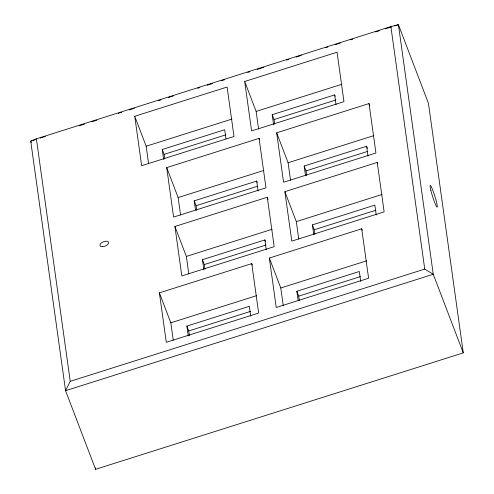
<?xml version="1.0" encoding="UTF-8"?>
<svg xmlns="http://www.w3.org/2000/svg" width="494" height="494" viewBox="0 0 494 494"><rect width="100%" height="100%" fill="white"/><g stroke="black" fill="none" stroke-linecap="round" stroke-linejoin="round"><path stroke-width="0.74" d="M36.389 138.82L70.234 381.325L65.56 390.686L95.583 469.3L463.273 352.877L428.44 103.314L398.417 24.7L390.884 26.577L36.389 138.82L30.727 141.123L65.56 390.686L433.257 274.269L398.417 24.7L394.743 25.867M35.136 139.722L30.727 141.123L31.27 142.55M40.286 138.092L45.436 136.461M79.262 125.754L84.412 124.124M91.761 121.796L96.91 120.166M118.239 113.41L121.913 112.249M129.267 109.921L134.417 108.291M158.685 100.609L160.89 99.905M168.244 97.577L173.394 95.947M197.662 88.265L199.866 87.568M207.221 85.24L212.364 83.61M221.189 80.812L224.869 79.651M247.667 72.433L249.871 71.735M257.226 69.407L263.845 67.308M286.644 60.089L288.848 59.391M296.202 57.063L301.346 55.433M325.614 47.751L327.825 47.054M335.179 44.726L340.323 43.095M350.616 39.835L352.827 39.137M375.625 31.919L379.299 30.752M385.184 28.893L391.804 26.793M134.739 116.281L227.104 87.037L234.002 136.48L141.642 165.725L134.739 116.281L146.175 146.23L148.614 163.724M244.697 81.467L337.056 52.222L343.96 101.665L251.594 130.91L244.697 81.467L256.133 111.416L258.572 128.909M146.175 146.23L231.939 119.079M256.133 111.416L341.897 84.264M163.625 159.377L162.248 149.503L224.702 129.724L225.974 138.845M273.583 124.562L272.2 114.688L334.654 94.91L335.185 96.305M164.743 158.926L164.107 154.369L225.826 134.825M274.695 124.111L274.059 119.554L335.778 100.01M259.066 138.382L265.97 187.825L173.604 217.064L166.706 167.627L259.066 138.382L259.609 139.808M369.024 103.567L375.928 153.01L283.562 182.249L276.659 132.812L369.024 103.567L369.839 105.704M180.582 215.069L178.143 197.569L263.907 170.418M290.54 180.254L288.095 162.754L373.865 135.603M195.482 209.962L194.21 200.842L256.67 181.07L257.201 182.459M305.545 175.907L304.168 166.027L366.622 146.255L367.419 148.336M196.705 210.265L196.069 205.708L257.788 186.164M306.663 175.45L306.027 170.893L367.746 151.349M267.285 197.242L274.182 246.685L181.823 275.924L174.919 226.487L267.285 197.242L268.1 199.378M377.237 162.427L384.141 211.87L291.781 241.109L284.877 191.672L377.237 162.427L377.786 163.854M188.801 273.929L186.355 256.429L272.12 229.278M298.753 239.115L296.314 221.615L382.078 194.463M203.806 269.582L202.429 259.702L264.883 239.93L265.414 241.319M313.764 234.767L312.387 224.887L374.841 205.115L376.218 214.989M204.924 269.125L204.288 264.568L266.007 245.024M314.882 234.31L314.24 229.753L375.965 210.209M251.749 263.617L258.652 313.06L166.287 342.305L159.389 292.862L251.749 263.617L252.292 265.043M361.707 228.802L368.604 278.246L276.245 307.49L269.341 258.047L361.707 228.802L362.25 230.229M173.264 340.304L170.819 322.81L256.59 295.659M283.223 305.49L280.777 287.996L366.542 260.844M188.27 335.957L186.893 326.083L249.347 306.305L250.73 316.185M298.123 300.383L296.851 291.269L359.305 271.49L360.682 281.37M189.387 335.506L188.751 330.949L250.47 311.405M299.345 300.692L298.709 296.134L360.429 276.591M70.234 381.325L424.735 269.082L433.257 274.269L463.273 352.877M304.168 166.027L306.027 170.893M272.2 114.688L274.059 119.554M312.387 224.887L314.24 229.753M276.659 132.812L288.095 162.754M284.877 191.672L296.314 221.615M296.851 291.269L298.709 296.134M269.341 258.047L280.777 287.996M194.21 200.842L196.069 205.708M162.248 149.503L164.107 154.369M202.429 259.702L204.288 264.568M166.706 167.627L178.143 197.569M174.919 226.487L186.355 256.429M186.893 326.083L188.751 330.949M159.389 292.862L170.819 322.81M390.884 26.577L424.735 269.082M366.622 146.255L367.999 156.129M334.654 94.91L336.037 104.79M256.67 181.07L258.047 190.943M264.883 239.93L266.26 249.803M95.385 467.886L95.583 469.3M102.561 246.648A4.637 2.334 -20.9 0 0 108.717 242.443A4.637 2.334 -20.9 0 0 101.721 242.659A4.637 2.334 -20.9 0 0 102.561 246.648M430.811 190.153A11.362 1.13 72.4 0 0 436.999 207.079A11.362 1.13 72.4 0 0 433.306 191.598A11.362 1.13 72.4 0 0 430.811 190.153"/></g></svg>
